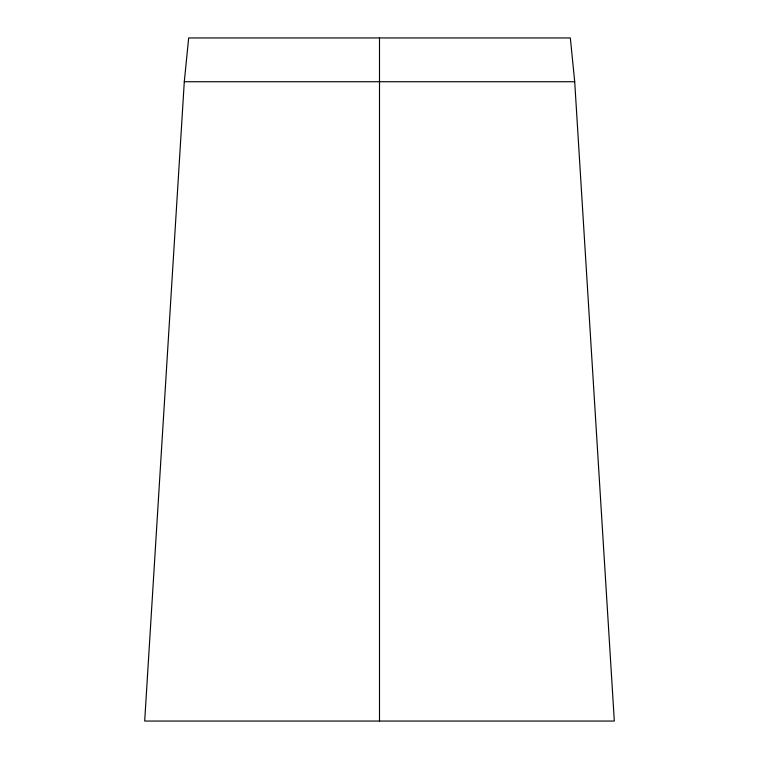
<?xml version="1.0" encoding="UTF-8"?>
<svg xmlns="http://www.w3.org/2000/svg" width="759" height="759" viewBox="0 0 759 759"><rect width="100%" height="100%" fill="white"/><g stroke="black" fill="none" stroke-linecap="round" stroke-linejoin="round"><path stroke-width="1.14" d="M184.295 81.735L144.684 721.05L614.316 721.05L574.705 81.735L570.332 37.95L188.668 37.95L184.295 81.735L574.705 81.735M379.5 37.95L379.5 721.05"/></g></svg>
